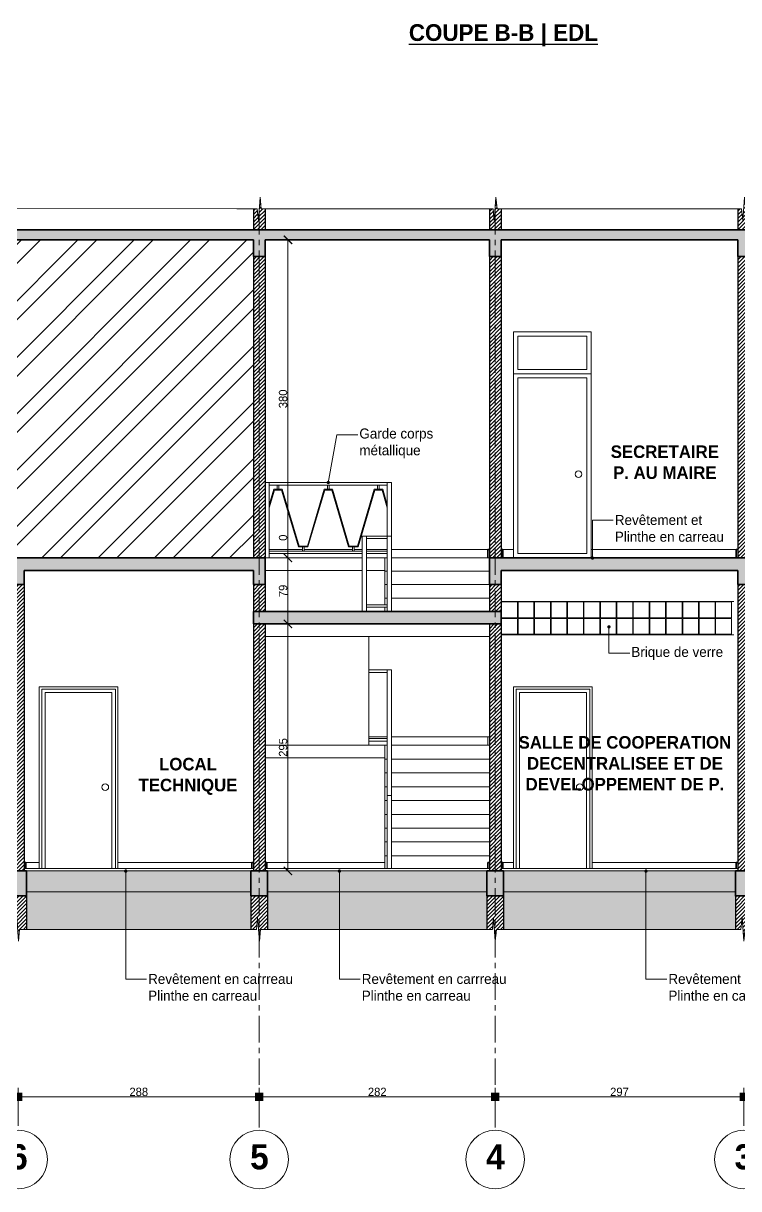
# Model space of a CAD drawing. Header units: centimetres. Extents: x -15293 to 11572, y -4790 to 2619.
# Drawn here: x 7254 to 8109, y -70 to 1322 of the extents above; entities that cross this region are included whole.
import ezdxf
from ezdxf import colors
from ezdxf.entities.mleader import LeaderData, LeaderLine
from ezdxf.math import Vec2, Vec3

# ---------------------------------------------------------------- set-up
doc = ezdxf.new("R2010")
doc.units = ezdxf.units.CM
doc.linetypes.add('Axe', pattern=[1093.611073, 529.166651, -211.666656, 141.111112, -211.666656])
doc.linetypes.add('CENTER', pattern=[50.8, 31.75, -6.35, 6.35, -6.35])
doc.layers.get('0').update_dxf_attribs({"lineweight": 0})
for name, color, linetype, lineweight in [('Escalier', 7, 'Continuous', 9), ('Symbole de rupture', 6, 'Continuous', 0), ('TSJ_MENUISERIE', 150, 'Continuous', 15), ('TSJ_MUR', 1, 'Continuous', 30), ('TSJ_VUE', 5, 'Continuous', 13)]:
    doc.layers.add(name, color=color, linetype=linetype, lineweight=lineweight)
for name, color, linetype in [('Garde corps métallique', 20, 'Continuous'), ('TSJ_COTATION', 144, 'Continuous'), ('TSJ_TEXTE', 6, 'Continuous')]:
    doc.layers.add(name, color=color, linetype=linetype)
for name, color, linetype, lineweight, true_color in [('TSJ_AXE', 7, 'CENTER', 0, 0xb80000), ('TSJ_COUPE', 7, 'Continuous', 35, 0xff4747), ('TSJ_HACHURE', 7, 'Axe', 0, 0x969696)]:
    doc.layers.add(name, color=color, linetype=linetype, lineweight=lineweight, true_color=true_color)
doc.styles.get("Standard").update_dxf_attribs({"font": 'GOTHIC.TTF'})
doc.dimstyles.new('Axe cotation', dxfattribs={"dimtxt": 10, "dimasz": 10, "dimexe": 10.625, "dimexo": 5, "dimtad": 1, "dimtxsty": 'Standard', "dimblk": 'BOXFILLED', "dimcen": 8, "dimadec": 0, "dimazin": 0, "dimtfac": 1, "dimtmove": 0, "dimatfit": 3, "dimldrblk": 'BOXFILLED', "dimfxl": 1, "dimlwd": 9, "dimlwe": 9, "dimarcsym": 0})
doc.dimstyles.new('ISO-25', dxfattribs={"dimtxt": 10, "dimasz": 10, "dimexe": 10.625, "dimexo": 5, "dimtad": 1, "dimtxsty": 'Standard', "dimblk": 'ARCHTICK', "dimcen": 8, "dimadec": 0, "dimazin": 0, "dimtfac": 1, "dimtmove": 0, "dimatfit": 3, "dimldrblk": 'ARCHTICK', "dimfxl": 25, "dimfxlon": 1, "dimlwd": 9, "dimlwe": 9, "dimarcsym": 0})

# ---------------------------------------------------------------- blocks, each defined once
blk = doc.blocks.new('Marque de rupture')
at = {"layer": 'Symbole de rupture', "lineweight": 20}
for p, q in [((0, -3.6), (0, 20.4)), ((0, -3.6), (-14.1, -5.1)), ((14.1, -7.1), (-14.1, -5.1)), ((0, -8.6), (14.1, -7.1)), ((0, -8.6), (0, -32.6))]:
    blk.add_line(p, q, dxfattribs=at)
blk = doc.blocks.new('_ArchTick')
at = {"color": 0, "linetype": 'ByBlock', "const_width": 0.15}
blk.add_lwpolyline([(-0.5, -0.5), (0.5, 0.5)], dxfattribs=at)
blk = doc.blocks.new('*D176')
at = {"layer": 'Defpoints', "color": 0, "transparency": 16777216}
for p in [(7543.4, 1063.4), (7543.4, 683.4), (7570.7, 683.4)]:
    blk.add_point(p, dxfattribs=at)
at = {"layer": 'TSJ_COTATION', "color": 0, "lineweight": 9, "transparency": 16777216}
for p, q in [((7548.4, 1063.4), (7581.4, 1063.4)), ((7570.7, 1063.4), (7570.7, 683.4)), ((7548.4, 683.4), (7581.4, 683.4))]:
    blk.add_line(p, q, dxfattribs=at)
at = {"layer": 'TSJ_COTATION', "color": 0, "lineweight": 9, "transparency": 16777216, "xscale": 10, "yscale": 10, "zscale": 10}
for p, rotation in [((7570.7, 1063.4), 90), ((7570.7, 683.4), 270)]:
    blk.add_blockref('_ArchTick', p, dxfattribs=dict(at, rotation=rotation))
at = {"layer": 'TSJ_COTATION', "color": 0, "transparency": 16777216, "insert": (7564.9, 873.4), "char_height": 10, "attachment_point": 5, "rotation": 90}
blk.add_mtext('380', dxfattribs=at)
blk = doc.blocks.new('*D177')
at = {"layer": 'Defpoints', "color": 0, "transparency": 16777216}
for p in [(7543.4, 683.4), (7543.4, 683.4), (7570.7, 683.4)]:
    blk.add_point(p, dxfattribs=at)
at = {"layer": 'TSJ_COTATION', "color": 0, "lineweight": 9, "transparency": 16777216}
for p, q in [((7570.7, 683.4), (7570.7, 711.5)), ((7548.4, 683.4), (7581.4, 683.4)), ((7548.4, 683.4), (7581.4, 683.4)), ((7570.7, 683.4), (7570.7, 673.4))]:
    blk.add_line(p, q, dxfattribs=at)
at = {"layer": 'TSJ_COTATION', "color": 0, "lineweight": 9, "transparency": 16777216, "xscale": 10, "yscale": 10, "zscale": 10}
for rotation in [90, 270]:
    blk.add_blockref('_ArchTick', (7570.7, 683.4), dxfattribs=dict(at, rotation=rotation))
at = {"layer": 'TSJ_COTATION', "color": 0, "transparency": 16777216, "insert": (7564.9, 707.5), "char_height": 10, "attachment_point": 5, "rotation": 90}
blk.add_mtext('0', dxfattribs=at)
blk = doc.blocks.new('*D178')
at = {"layer": 'Defpoints', "color": 0, "transparency": 16777216}
for p in [(7543.4, 683.4), (7543.4, 604.4), (7570.7, 604.4)]:
    blk.add_point(p, dxfattribs=at)
at = {"layer": 'TSJ_COTATION', "color": 0, "lineweight": 9, "transparency": 16777216}
for p, q in [((7548.4, 683.4), (7581.4, 683.4)), ((7570.7, 683.4), (7570.7, 604.4)), ((7548.4, 604.4), (7581.4, 604.4))]:
    blk.add_line(p, q, dxfattribs=at)
at = {"layer": 'TSJ_COTATION', "color": 0, "lineweight": 9, "transparency": 16777216, "xscale": 10, "yscale": 10, "zscale": 10}
for p, rotation in [((7570.7, 683.4), 90), ((7570.7, 604.4), 270)]:
    blk.add_blockref('_ArchTick', p, dxfattribs=dict(at, rotation=rotation))
at = {"layer": 'TSJ_COTATION', "color": 0, "transparency": 16777216, "insert": (7564.9, 643.9), "char_height": 10, "attachment_point": 5, "rotation": 90}
blk.add_mtext('79', dxfattribs=at)
blk = doc.blocks.new('*D179')
at = {"layer": 'Defpoints', "color": 0, "transparency": 16777216}
for p in [(7543.4, 604.4), (7542.4, 309.4), (7570.7, 309.4)]:
    blk.add_point(p, dxfattribs=at)
at = {"layer": 'TSJ_COTATION', "color": 0, "lineweight": 9, "transparency": 16777216}
for p, q in [((7548.4, 604.4), (7581.4, 604.4)), ((7570.7, 604.4), (7570.7, 309.4)), ((7547.4, 309.4), (7581.4, 309.4))]:
    blk.add_line(p, q, dxfattribs=at)
at = {"layer": 'TSJ_COTATION', "color": 0, "lineweight": 9, "transparency": 16777216, "xscale": 10, "yscale": 10, "zscale": 10}
for p, rotation in [((7570.7, 604.4), 90), ((7570.7, 309.4), 270)]:
    blk.add_blockref('_ArchTick', p, dxfattribs=dict(at, rotation=rotation))
at = {"layer": 'TSJ_COTATION', "color": 0, "transparency": 16777216, "insert": (7564.9, 456.9), "char_height": 10, "attachment_point": 5, "rotation": 90}
blk.add_mtext('295', dxfattribs=at)
blk = doc.blocks.new('_Dot')
at = {"color": 0, "linetype": 'ByBlock', "lineweight": -2}
blk.add_line((-0.5, 0), (-1, 0), dxfattribs=at)
at = {"color": 0, "linetype": 'ByBlock', "const_width": 0.5}
blk.add_lwpolyline([(-0.25, 0, 1), (0.25, 0, 1)], format="xyb", close=True, dxfattribs=at)
blk = doc.blocks.new('_BoxFilled')
at = {"color": 0, "linetype": 'ByBlock', "lineweight": -2}
blk.add_line((-0.5, 0), (-1, 0), dxfattribs=at)
at = {"color": 0, "linetype": 'ByBlock'}
blk.add_solid([(-0.5, 0.5), (0.5, 0.5), (-0.5, -0.5), (0.5, -0.5)], dxfattribs=at)
blk = doc.blocks.new('*D399')
at = {"layer": 'Defpoints', "color": 0, "linetype": 'ByBlock', "transparency": 16777216}
for p in [(7818.4, 39.4), (7818.4, -0.3), (8115.4, -0.3)]:
    blk.add_point(p, dxfattribs=at)
at = {"layer": 'TSJ_AXE', "color": 0, "linetype": 'ByBlock', "lineweight": 9, "transparency": 16777216}
for p, q in [((7818.4, 4.7), (7818.4, 50.1)), ((8115.4, 4.7), (8115.4, 50.1)), ((8105.4, 39.4), (7828.4, 39.4))]:
    blk.add_line(p, q, dxfattribs=at)
at = {"layer": 'TSJ_AXE', "color": 0, "linetype": 'ByBlock', "lineweight": 9, "transparency": 16777216, "xscale": 10, "yscale": 10, "zscale": 10, "rotation": 180}
blk.add_blockref('_BoxFilled', (7818.4, 39.4), dxfattribs=at)
at = {"layer": 'TSJ_AXE', "color": 0, "linetype": 'ByBlock', "lineweight": 9, "transparency": 16777216, "xscale": 10, "yscale": 10, "zscale": 10}
blk.add_blockref('_BoxFilled', (8115.4, 39.4), dxfattribs=at)
at = {"layer": 'TSJ_AXE', "color": 0, "linetype": 'ByBlock', "transparency": 16777216, "insert": (7966.9, 45.3), "char_height": 10, "attachment_point": 5}
blk.add_mtext('297', dxfattribs=at)
blk = doc.blocks.new('*D400')
at = {"layer": 'Defpoints', "color": 0, "linetype": 'ByBlock', "transparency": 16777216}
for p in [(7536.4, 39.4), (7536.4, -0.3), (7818.4, -0.3)]:
    blk.add_point(p, dxfattribs=at)
at = {"layer": 'TSJ_AXE', "color": 0, "linetype": 'ByBlock', "lineweight": 9, "transparency": 16777216}
for p, q in [((7536.4, 4.7), (7536.4, 50.1)), ((7818.4, 4.7), (7818.4, 50.1)), ((7808.4, 39.4), (7546.4, 39.4))]:
    blk.add_line(p, q, dxfattribs=at)
at = {"layer": 'TSJ_AXE', "color": 0, "linetype": 'ByBlock', "lineweight": 9, "transparency": 16777216, "xscale": 10, "yscale": 10, "zscale": 10, "rotation": 180}
blk.add_blockref('_BoxFilled', (7536.4, 39.4), dxfattribs=at)
at = {"layer": 'TSJ_AXE', "color": 0, "linetype": 'ByBlock', "lineweight": 9, "transparency": 16777216, "xscale": 10, "yscale": 10, "zscale": 10}
blk.add_blockref('_BoxFilled', (7818.4, 39.4), dxfattribs=at)
at = {"layer": 'TSJ_AXE', "color": 0, "linetype": 'ByBlock', "transparency": 16777216, "insert": (7677.4, 45.3), "char_height": 10, "attachment_point": 5}
blk.add_mtext('282', dxfattribs=at)
blk = doc.blocks.new('*D401')
at = {"layer": 'Defpoints', "color": 0, "linetype": 'ByBlock', "transparency": 16777216}
for p in [(7248.4, 39.4), (7248.4, -0.3), (7536.4, -0.3)]:
    blk.add_point(p, dxfattribs=at)
at = {"layer": 'TSJ_AXE', "color": 0, "linetype": 'ByBlock', "lineweight": 9, "transparency": 16777216}
for p, q in [((7248.4, 4.7), (7248.4, 50.1)), ((7536.4, 4.7), (7536.4, 50.1)), ((7526.4, 39.4), (7258.4, 39.4))]:
    blk.add_line(p, q, dxfattribs=at)
at = {"layer": 'TSJ_AXE', "color": 0, "linetype": 'ByBlock', "lineweight": 9, "transparency": 16777216, "xscale": 10, "yscale": 10, "zscale": 10, "rotation": 180}
blk.add_blockref('_BoxFilled', (7248.4, 39.4), dxfattribs=at)
at = {"layer": 'TSJ_AXE', "color": 0, "linetype": 'ByBlock', "lineweight": 9, "transparency": 16777216, "xscale": 10, "yscale": 10, "zscale": 10}
blk.add_blockref('_BoxFilled', (7536.4, 39.4), dxfattribs=at)
at = {"layer": 'TSJ_AXE', "color": 0, "linetype": 'ByBlock', "transparency": 16777216, "insert": (7392.4, 45.3), "char_height": 10, "attachment_point": 5}
blk.add_mtext('288', dxfattribs=at)

msp = doc.modelspace()

# ---------------------------------------------------------------- hatches: boundary and pattern name
at = {"layer": 'TSJ_HACHURE', "lineweight": 0, "true_color": 0xc7c8ca}
h = msp.add_hatch(dxfattribs=at)
h.set_pattern_fill('ANSI31', color=9)
h.set_pattern_definition([(45, (396.635, 0), (-2.245064, 2.245064), [])])
h.paths.add_polyline_path([(8115.403, 279.441), (8105.403, 279.441), (8105.403, 239.441), (8111.971, 239.441), (8113.471, 253.583), (8115.403, 226.26)])
h.paths.add_polyline_path([(8125.403, 279.441), (8115.403, 279.441), (8115.403, 226.26), (8115.471, 225.3), (8116.971, 239.441), (8125.403, 239.441)])
h.paths.add_polyline_path([(8568.403, 279.441), (8558.403, 279.441), (8558.403, 239.441), (8564.971, 239.441), (8566.471, 253.583), (8568.403, 226.26)])
h.paths.add_polyline_path([(8578.403, 279.441), (8568.403, 279.441), (8568.403, 226.26), (8568.471, 225.3), (8569.971, 239.441), (8578.403, 239.441)])
h.paths.add_polyline_path([(9012.903, 279.441), (9000.403, 279.441), (9000.403, 239.441), (9003.971, 239.441), (9005.471, 253.583), (9007.471, 225.3), (9008.971, 239.441), (9012.903, 239.441)])
h.paths.add_polyline_path([(9025.403, 279.441), (9012.903, 279.441), (9012.903, 239.441), (9025.403, 239.441)])
h.paths.add_polyline_path([(6653.403, 279.441), (6642.903, 279.441), (6642.903, 239.441), (6653.403, 239.441)])
h.paths.add_polyline_path([(6795.403, 279.441), (6785.403, 279.441), (6785.403, 239.441), (6791.971, 239.441), (6793.471, 253.583), (6795.403, 226.26)])
h.paths.add_polyline_path([(6805.403, 279.441), (6795.403, 279.441), (6795.403, 226.26), (6795.471, 225.3), (6796.971, 239.441), (6805.403, 239.441)])
h.paths.add_polyline_path([(7248.403, 279.441), (7238.403, 279.441), (7238.403, 239.441), (7244.971, 239.441), (7246.471, 253.583), (7248.403, 226.26)])
h.paths.add_polyline_path([(7258.403, 279.441), (7248.403, 279.441), (7248.403, 226.26), (7248.471, 225.3), (7249.971, 239.441), (7258.403, 239.441)])
h.paths.add_polyline_path([(7536.403, 279.441), (7526.403, 279.441), (7526.403, 239.441), (7532.971, 239.441), (7534.471, 253.583), (7536.403, 226.26)])
h.paths.add_polyline_path([(7546.403, 279.441), (7536.403, 279.441), (7536.403, 226.26), (7536.471, 225.3), (7537.971, 239.441), (7546.403, 239.441)])
h.paths.add_polyline_path([(7818.403, 279.441), (7808.403, 279.441), (7808.403, 239.441), (7814.971, 239.441), (7816.471, 253.583), (7818.403, 226.26)])
h.paths.add_polyline_path([(7828.403, 279.441), (7818.403, 279.441), (7818.403, 226.26), (7818.471, 225.3), (7819.971, 239.441), (7828.403, 239.441)])
h.paths.add_polyline_path([(9025.403, 1043.441), (9013.403, 1043.441), (9013.403, 1028.441), (9025.403, 1028.441)])
h.paths.add_polyline_path([(9025.403, 1100.441), (9013.403, 1100.441), (9013.403, 1075.441), (9025.403, 1075.441)])
h.paths.add_polyline_path([(9025.403, 773.441), (9013.403, 773.441), (9013.403, 683.441), (9025.403, 683.441)])
h.paths.add_polyline_path([(9025.403, 651.441), (9013.403, 651.441), (9013.403, 309.441), (9025.403, 309.441)])
h.paths.add_polyline_path([(7543.403, 1043.441), (7529.403, 1043.441), (7529.403, 683.441), (7543.403, 683.441)])
h.paths.add_polyline_path([(7255.403, 651.441), (7241.403, 651.441), (7241.403, 309.441), (7254.403, 309.441), (7255.403, 309.441)])
h.paths.add_polyline_path([(6802.403, 651.441), (6788.403, 651.441), (6788.403, 309.441), (6801.403, 309.441), (6802.403, 309.441)])
h.paths.add_polyline_path([(7825.403, 651.441), (7811.403, 651.441), (7811.403, 619.441), (7825.403, 619.441)])
h.paths.add_polyline_path([(7825.403, 604.441), (7811.403, 604.441), (7811.403, 309.441), (7825.403, 309.441)])
h.paths.add_polyline_path([(7543.403, 604.441), (7529.403, 604.441), (7529.403, 309.441), (7543.403, 309.441)])
h.paths.add_polyline_path([(7543.403, 651.441), (7529.403, 651.441), (7529.403, 619.441), (7543.403, 619.441)])
h.paths.add_polyline_path([(8575.403, 651.441), (8561.403, 651.441), (8561.403, 309.441), (8574.403, 309.441), (8575.403, 309.441)])
h.paths.add_polyline_path([(7825.403, 1043.441), (7811.403, 1043.441), (7811.403, 683.441), (7825.403, 683.441)])
h.paths.add_polyline_path([(9013.403, 651.441), (9000.403, 651.441), (9000.403, 309.441), (9013.403, 309.441)])
h.paths.add_polyline_path([(8122.403, 651.441), (8108.403, 651.441), (8108.403, 309.441), (8121.403, 309.441), (8122.403, 309.441)])
h.paths.add_polyline_path([(6650.403, 1043.441), (6642.903, 1043.441), (6642.903, 1042.941), (6642.903, 899.941), (6642.903, 875.941), (6628.762, 874.441), (6650.403, 872.911)])
h.paths.add_polyline_path([(6650.403, 871.737), (6642.903, 870.941), (6642.903, 846.941), (6642.903, 683.441), (6650.403, 683.441)])
h.paths.add_polyline_path([(6650.403, 651.441), (6642.903, 651.441), (6642.903, 309.441), (6649.403, 309.441), (6650.403, 309.441)])
h.paths.add_polyline_path([(6650.403, 1101.243), (6642.903, 1101.243), (6642.903, 1095.941), (6642.903, 1075.441), (6650.403, 1075.441)])
h.paths.add_polyline_path([(9013.403, 1100.441), (9009.836, 1100.441), (9008.336, 1114.583), (9006.336, 1086.3), (9004.836, 1100.441), (9000.403, 1100.441), (9000.403, 1075.441), (9013.403, 1075.441)])
h.paths.add_polyline_path([(8122.403, 1100.441), (8117.836, 1100.441), (8116.336, 1114.583), (8114.336, 1086.3), (8112.836, 1100.441), (8108.403, 1100.441), (8108.403, 1075.441), (8122.403, 1075.441)])
h.paths.add_polyline_path([(7825.403, 1100.441), (7820.836, 1100.441), (7819.336, 1114.583), (7817.336, 1086.3), (7815.836, 1100.441), (7811.403, 1100.441), (7811.403, 1075.441), (7825.403, 1075.441)])
h.paths.add_polyline_path([(7543.403, 1100.441), (7538.836, 1100.441), (7537.336, 1114.583), (7535.336, 1086.3), (7533.836, 1100.441), (7529.403, 1100.441), (7529.403, 1075.441), (7543.403, 1075.441)])
h.paths.add_polyline_path([(9013.403, 1043.441), (9000.403, 1043.441), (9000.403, 1028.441), (9013.403, 1028.441)])
h.paths.add_polyline_path([(8122.403, 1043.441), (8108.403, 1043.441), (8108.403, 683.441), (8122.403, 683.441), (8122.403, 773.441)])
h.paths.add_polyline_path([(8575.403, 1043.441), (8561.403, 1043.441), (8561.403, 683.441), (8575.403, 683.441)])
h.paths.add_polyline_path([(9013.403, 773.441), (9000.403, 773.441), (9000.403, 683.441), (9013.403, 683.441)])
at = {"layer": 'TSJ_HACHURE', "true_color": 0xc7c8ca}
h = msp.add_hatch(color=9, dxfattribs=at)
h.dxf.hatch_style = 1
h.paths.add_polyline_path([(7536.403, 309.441), (7526.403, 309.441), (7526.403, 279.441), (7536.403, 279.441)])
h.paths.add_polyline_path([(7546.403, 309.441), (7536.403, 309.441), (7536.403, 279.441), (7546.403, 279.441)])
h.paths.add_polyline_path([(7818.403, 309.441), (7808.403, 309.441), (7808.403, 279.441), (7818.403, 279.441)])
h.paths.add_polyline_path([(7828.403, 309.441), (7818.403, 309.441), (7818.403, 279.441), (7828.403, 279.441)])
h.paths.add_polyline_path([(8115.403, 309.441), (8105.403, 309.441), (8105.403, 279.441), (8115.403, 279.441)])
h.paths.add_polyline_path([(8125.403, 309.441), (8115.403, 309.441), (8115.403, 279.441), (8125.403, 279.441)])
h.paths.add_polyline_path([(8568.403, 309.441), (8558.403, 309.441), (8558.403, 279.441), (8568.403, 279.441)])
h.paths.add_polyline_path([(8578.403, 309.441), (8568.403, 309.441), (8568.403, 279.441), (8578.403, 279.441)])
h.paths.add_polyline_path([(9012.903, 309.441), (9000.403, 309.441), (9000.403, 279.441), (9012.903, 279.441)])
h.paths.add_polyline_path([(9025.403, 309.441), (9015.403, 309.441), (9012.903, 309.441), (9012.903, 279.441), (9025.403, 279.441)])
h.paths.add_polyline_path([(6653.403, 309.441), (6642.903, 309.441), (6642.903, 279.441), (6653.403, 279.441)])
h.paths.add_polyline_path([(6795.403, 309.441), (6785.403, 309.441), (6785.403, 279.441), (6795.403, 279.441)])
h.paths.add_polyline_path([(6805.403, 309.441), (6795.403, 309.441), (6795.403, 279.441), (6805.403, 279.441)])
h.paths.add_polyline_path([(7248.403, 309.441), (7238.403, 309.441), (7238.403, 279.441), (7248.403, 279.441)])
h.paths.add_polyline_path([(7258.403, 309.441), (7248.403, 309.441), (7248.403, 279.441), (7258.403, 279.441)])
h.paths.add_polyline_path([(9025.403, 683.441), (9013.403, 683.441), (9013.403, 651.441), (9025.403, 651.441)])
h.paths.add_polyline_path([(9033.403, 783.441), (9013.403, 783.441), (9013.403, 773.441), (9033.403, 773.441)])
h.paths.add_polyline_path([(9013.403, 783.441), (9000.403, 783.441), (9000.403, 773.441), (9013.403, 773.441)])
h.paths.add_polyline_path([(9033.403, 1018.441), (9025.403, 1018.441), (9025.403, 1028.441), (9013.403, 1028.441), (9013.403, 1008.441), (9033.403, 1008.441)])
h.paths.add_polyline_path([(9025.403, 1075.441), (9013.403, 1075.441), (9013.403, 1063.441), (9025.403, 1063.441)])
h.paths.add_polyline_path([(9025.403, 1063.441), (9013.403, 1063.441), (9013.403, 1043.441), (9025.403, 1043.441)])
h.paths.add_polyline_path([(7543.403, 683.441), (6642.903, 683.441), (6642.903, 651.441), (6650.403, 651.441), (6650.403, 668.441), (6788.403, 668.441), (6788.403, 651.441), (6802.403, 651.441), (6802.403, 668.441), (7241.403, 668.441), (7241.403, 651.441), (7255.403, 651.441), (7255.403, 668.441), (7529.403, 668.441), (7529.403, 651.441), (7543.403, 651.441)])
h.paths.add_polyline_path([(7825.403, 619.441), (7529.403, 619.441), (7529.403, 604.441), (7825.403, 604.441)])
h.paths.add_polyline_path([(9013.403, 683.441), (7811.403, 683.441), (7811.403, 651.441), (7825.403, 651.441), (7825.403, 668.441), (8108.403, 668.441), (8108.403, 651.441), (8122.403, 651.441), (8122.403, 668.441), (8561.403, 668.441), (8561.403, 651.441), (8575.403, 651.441), (8575.403, 668.441), (9000.403, 668.441), (9000.403, 651.441), (9013.403, 651.441)])
h.paths.add_polyline_path([(9013.403, 1075.441), (6642.903, 1075.441), (6642.903, 1069.441), (6657.045, 1068.441), (6642.903, 1066.941), (6642.903, 1043.441), (6650.403, 1043.441), (6650.403, 1063.441), (7529.403, 1063.441), (7529.403, 1043.441), (7543.403, 1043.441), (7543.403, 1063.441), (7811.403, 1063.441), (7811.403, 1043.441), (7825.403, 1043.441), (7825.403, 1063.441), (8108.403, 1063.441), (8108.403, 1043.441), (8122.403, 1043.441), (8122.403, 1063.441), (8561.403, 1063.441), (8561.403, 1043.441), (8575.403, 1043.441), (8575.403, 1063.441), (9000.403, 1063.441), (9000.403, 1043.441), (9013.403, 1043.441)])
h.paths.add_polyline_path([(9012.403, 958.441), (9000.403, 958.441), (9000.403, 948.441), (9004.403, 948.441), (9012.403, 948.441)])
h.paths.add_polyline_path([(9013.403, 1008.441), (9013.403, 1028.441), (9000.403, 1028.441), (9000.403, 1008.441)])
at = {"layer": 'TSJ_HACHURE', "lineweight": 0, "true_color": 0xc7c8ca}
h = msp.add_hatch(dxfattribs=at)
h.set_pattern_fill('ANSI32', color=9, scale=5)
h.set_pattern_definition([(45, (396.635, 0), (-33.67596, 33.67596), []), (45, (419.086, 0), (-33.67596, 33.67596), [])])
h.paths.add_polyline_path([(9000.403, 651.441), (9000.403, 668.441), (8575.403, 668.441), (8575.403, 651.441), (8575.403, 312.441), (9000.403, 312.441)])
h.paths.add_polyline_path([(7241.403, 651.441), (7241.403, 668.441), (6802.403, 668.441), (6802.403, 651.441), (6802.403, 312.441), (7241.403, 312.441)])
h.paths.add_polyline_path([(7529.403, 1043.441), (7529.403, 1063.441), (6650.403, 1063.441), (6650.403, 1043.441), (6650.403, 872.911), (6657.045, 872.441), (6650.403, 871.737), (6650.403, 683.441), (7529.403, 683.441)])
h.paths.add_polyline_path([(6968.525, 768.06), (7233.676, 768.06), (7233.676, 800.88), (6968.525, 800.88)], flags=24)
h.paths.add_polyline_path([(6874.066, 393.73), (7139.217, 393.73), (7139.217, 426.55), (6874.066, 426.55)], flags=24)
h.paths.add_polyline_path([(8663.093, 398.431), (8911.959, 398.431), (8911.959, 431.251), (8663.093, 431.251)], flags=24)
at = {"layer": 'TSJ_HACHURE'}
h = msp.add_hatch(dxfattribs=at)
h.set_pattern_fill('JIS_STN_2.5', color=256, scale=5)
h.set_pattern_definition([(45, (396.635, 0), (-8.838835, 8.838835), []), (45, (405.46, 0), (-8.838835, 8.838835), [6, -2.5])])
h.paths.add_polyline_path([(7808.403, 309.441), (7633.107, 309.441, -0.48580739), (7632.135, 308.206, -0.48580739), (7631.163, 309.441), (7546.403, 309.441), (7546.403, 284.441), (7808.403, 284.441)])
h.paths.add_polyline_path([(8105.403, 309.441), (7999.573, 309.441, -0.48580739), (7998.601, 308.206, -0.48580739), (7997.629, 309.441), (7828.403, 309.441), (7828.403, 284.441), (8105.403, 284.441)])
h.paths.add_polyline_path([(8558.403, 309.441), (8357.881, 309.441, -0.48580739), (8356.909, 308.206, -0.48580739), (8355.937, 309.441), (8125.403, 309.441), (8125.403, 284.441), (8558.403, 284.441)])
h.paths.add_polyline_path([(9000.403, 309.441), (8578.403, 309.441), (8578.403, 284.441), (9000.403, 284.441)])
h.paths.add_polyline_path([(7526.403, 309.441), (7377.811, 309.441, -0.48580739), (7376.839, 308.206, -0.48580739), (7375.867, 309.441), (7258.403, 309.441), (7258.403, 284.441), (7526.403, 284.441)])
h.paths.add_polyline_path([(7238.403, 309.441), (6805.403, 309.441), (6805.403, 284.441), (7238.403, 284.441)])
h.paths.add_polyline_path([(6785.403, 309.441), (6682.73, 309.441, -0.48580739), (6681.758, 308.206, -0.48580739), (6680.786, 309.441), (6653.403, 309.441), (6653.403, 284.441), (6785.403, 284.441)])
h.paths.add_polyline_path([(6894.409, 283.419), (7183.911, 283.419), (7183.911, 315.8), (6894.409, 315.8)], flags=9)
h = msp.add_hatch(dxfattribs=at)
h.set_pattern_fill('JIS_STN_1E', color=256, scale=15, angle=90)
h.set_pattern_definition([(135, (396.635, 0), (-10.606602, -10.606602), []), (135, (396.635, 10.575), (-10.606602, -10.606602), [15, -7.5])])
h.paths.add_polyline_path([(7238.403, 279.441), (7238.403, 284.441), (6805.403, 284.441), (6805.403, 279.441), (6805.403, 239.441), (6820.971, 239.441), (7220.971, 239.441), (7238.403, 239.441)])
h.paths.add_polyline_path([(7376.839, 284.441), (7258.403, 284.441), (7258.403, 279.441), (7258.403, 239.441), (7273.971, 239.441), (7376.839, 239.441)])
h.paths.add_polyline_path([(7526.403, 279.441), (7526.403, 284.441), (7376.839, 284.441), (7376.839, 239.441), (7508.971, 239.441), (7526.403, 239.441)])
h.paths.add_polyline_path([(7632.135, 284.441), (7546.403, 284.441), (7546.403, 279.441), (7546.403, 239.441), (7561.971, 239.441), (7632.135, 239.441)])
h.paths.add_polyline_path([(7808.403, 279.441), (7808.403, 284.441), (7632.135, 284.441), (7632.135, 239.441), (7790.971, 239.441), (7808.403, 239.441)])
h.paths.add_polyline_path([(7998.601, 284.441), (7828.403, 284.441), (7828.403, 279.441), (7828.403, 239.441), (7843.971, 239.441), (7998.601, 239.441)])
h.paths.add_polyline_path([(8105.403, 279.441), (8105.403, 284.441), (7998.601, 284.441), (7998.601, 239.441), (8087.971, 239.441), (8105.403, 239.441)])
h.paths.add_polyline_path([(8356.909, 284.441), (8125.403, 284.441), (8125.403, 279.441), (8125.403, 239.441), (8140.971, 239.441), (8356.909, 239.441)])
h.paths.add_polyline_path([(8558.403, 279.441), (8558.403, 284.441), (8356.909, 284.441), (8356.909, 239.441), (8540.971, 239.441), (8558.403, 239.441)])
h.paths.add_polyline_path([(9000.403, 279.441), (9000.403, 284.441), (8578.403, 284.441), (8578.403, 279.441), (8578.403, 239.441), (8593.971, 239.441), (8979.971, 239.441), (9000.403, 239.441)])
h.paths.add_polyline_path([(6681.758, 284.441), (6653.403, 284.441), (6653.403, 279.441), (6653.403, 239.441), (6681.758, 239.441)])
h.paths.add_polyline_path([(6785.403, 279.441), (6785.403, 284.441), (6681.758, 284.441), (6681.758, 239.441), (6682.903, 239.441), (6706.903, 239.441), (6708.403, 225.3), (6710.403, 253.583), (6711.903, 239.441), (6735.903, 239.441), (6767.971, 239.441), (6785.403, 239.441)])
h.paths.add_polyline_path([(6943.768, 240.346), (7134.47, 240.346), (7134.47, 272.727), (6943.768, 272.727)], flags=24)

# ---------------------------------------------------------------- linework, layer by layer
at = {"layer": 'Escalier', "lineweight": 9}
for p, q in [((7686.403, 426.441), (7689.403, 426.441)), ((7686.403, 409.941), (7689.403, 409.941))]:
    msp.add_line(p, q, dxfattribs=at)
at = {"layer": 'Garde corps métallique', "lineweight": 9}
for p, q in [((7548.403, 773.441), (7543.403, 773.441)), ((7548.403, 683.441), (7548.403, 773.441)), ((7689.403, 773.441), (7548.403, 773.441)), ((7689.403, 770.441), (7548.403, 770.441)), ((7689.403, 619.441), (7689.403, 773.441)), ((7689.403, 773.441), (7694.403, 773.441)), ((7694.403, 619.441), (7694.403, 773.441)), ((7659.403, 619.441), (7659.403, 709.441)), ((7659.403, 709.441), (7664.403, 709.441)), ((7689.403, 709.441), (7659.403, 709.441)), ((7664.403, 619.441), (7664.403, 709.441)), ((7689.403, 706.441), (7664.403, 706.441)), ((7689.403, 709.441), (7694.403, 709.441)), ((7548.403, 691.441), (7659.403, 691.441)), ((7548.403, 688.441), (7659.403, 688.441)), ((7664.403, 691.441), (7689.403, 691.441)), ((7664.403, 688.441), (7689.403, 688.441)), ((7664.403, 627.441), (7689.403, 627.441)), ((7664.403, 624.441), (7689.403, 624.441)), ((7689.403, 549.441), (7667.403, 549.441)), ((7689.403, 546.441), (7667.403, 546.441)), ((7689.403, 399.441), (7689.403, 549.441)), ((7689.403, 549.441), (7694.403, 549.441)), ((7694.403, 399.441), (7694.403, 549.441)), ((7667.403, 467.441), (7689.403, 467.441)), ((7667.403, 464.441), (7689.403, 464.441)), ((7689.403, 312.441), (7689.403, 399.441)), ((7689.403, 399.441), (7694.403, 399.441)), ((7694.403, 312.441), (7694.403, 399.441))]:
    msp.add_line(p, q, dxfattribs=at)
at = {"layer": 'Garde corps métallique', "lineweight": 5}
for p, q in [((7557.903, 770.441), (7557.903, 765.441)), ((7559.903, 770.441), (7559.903, 765.441)), ((7617.903, 770.441), (7617.903, 765.441)), ((7619.903, 770.441), (7619.903, 765.441)), ((7677.903, 770.441), (7677.903, 765.441)), ((7679.903, 770.441), (7679.903, 765.441)), ((7553.903, 765.441), (7548.403, 746.741)), ((7554.652, 764.441), (7548.403, 743.197)), ((7563.903, 765.441), (7553.903, 765.441)), ((7563.155, 764.441), (7554.652, 764.441)), ((7563.155, 764.441), (7583.155, 696.441)), ((7563.903, 765.441), (7583.903, 697.441)), ((7613.903, 765.441), (7593.903, 697.441)), ((7614.652, 764.441), (7594.652, 696.441)), ((7623.903, 765.441), (7613.903, 765.441)), ((7623.155, 764.441), (7614.652, 764.441)), ((7623.155, 764.441), (7643.155, 696.441)), ((7623.903, 765.441), (7643.903, 697.441)), ((7673.903, 765.441), (7653.903, 697.441)), ((7674.652, 764.441), (7654.652, 696.441)), ((7673.903, 765.441), (7683.903, 765.441)), ((7674.652, 764.441), (7683.155, 764.441)), ((7683.155, 764.441), (7689.403, 743.197)), ((7683.903, 765.441), (7689.403, 746.741)), ((7583.155, 696.441), (7594.652, 696.441)), ((7583.903, 697.441), (7593.903, 697.441)), ((7587.903, 691.441), (7587.903, 696.441)), ((7589.903, 691.441), (7589.903, 696.441)), ((7654.652, 696.441), (7643.155, 696.441)), ((7653.903, 697.441), (7643.903, 697.441)), ((7647.903, 691.441), (7647.903, 696.441)), ((7649.903, 691.441), (7649.903, 696.441))]:
    msp.add_line(p, q, dxfattribs=at)
at = {"layer": 'Symbole de rupture', "lineweight": 0}
for p, q in [((6735.903, 1101.243), (7509.836, 1100.441)), ((7562.836, 1100.441), (7791.836, 1100.441)), ((7844.836, 1100.441), (8088.836, 1100.441)), ((7273.971, 239.441), (7508.971, 239.441)), ((7561.971, 239.441), (7790.971, 239.441)), ((7843.971, 239.441), (8087.971, 239.441))]:
    msp.add_line(p, q, dxfattribs=at)
at = {"layer": 'TSJ_AXE'}
for p, q in [((7536.403, 1101.402), (7536.403, -0.307)), ((7818.403, 1101.402), (7818.403, -0.307))]:
    msp.add_line(p, q, dxfattribs=at)
at = {"layer": 'TSJ_AXE', "linetype": 'ByBlock'}
for centre in [(7248.403, -35.307), (7536.403, -35.307), (7818.403, -35.307), (8115.403, -35.307)]:
    msp.add_circle(centre, 35, dxfattribs=at)
at = {"layer": 'TSJ_COUPE'}
for p, q in [((9025.403, 1075.441), (6642.903, 1075.441)), ((6650.403, 1063.441), (7529.403, 1063.441)), ((7529.403, 1043.441), (7529.403, 1063.441)), ((7543.403, 1063.441), (7811.403, 1063.441)), ((7543.403, 1043.441), (7543.403, 1063.441)), ((7811.403, 1043.441), (7811.403, 1063.441)), ((7825.403, 1063.441), (8108.403, 1063.441)), ((7825.403, 1043.441), (7825.403, 1063.441)), ((8108.403, 1043.441), (8108.403, 1063.441)), ((7529.403, 1043.441), (7543.403, 1043.441)), ((7811.403, 1043.441), (7825.403, 1043.441)), ((8108.403, 1043.441), (8122.403, 1043.441)), ((6642.903, 683.441), (7543.403, 683.441)), ((7543.403, 683.441), (7543.403, 651.441)), ((7811.403, 693.441), (7809.403, 693.441)), ((7809.403, 693.441), (7809.403, 683.441)), ((7811.403, 683.441), (9025.403, 683.441)), ((7811.403, 651.441), (7811.403, 683.441)), ((7825.403, 693.441), (7827.403, 693.441)), ((7827.403, 693.441), (7827.403, 683.441)), ((8108.403, 693.441), (8106.403, 693.441)), ((8106.403, 693.441), (8106.403, 683.441)), ((7255.403, 668.441), (7529.403, 668.441)), ((7255.403, 651.441), (7255.403, 668.441)), ((7529.403, 668.441), (7529.403, 651.441)), ((8108.403, 668.441), (7825.403, 668.441)), ((7825.403, 651.441), (7825.403, 668.441)), ((8108.403, 651.441), (8108.403, 668.441)), ((7255.403, 651.441), (7241.403, 651.441)), ((7543.403, 651.441), (7529.403, 651.441)), ((7825.403, 651.441), (7811.403, 651.441)), ((8122.403, 651.441), (8108.403, 651.441)), ((7529.403, 619.441), (7825.403, 619.441)), ((7529.403, 619.441), (7529.403, 604.441)), ((7825.403, 619.441), (7825.403, 604.441)), ((7529.403, 604.441), (7825.403, 604.441)), ((7255.403, 319.441), (7257.403, 319.441)), ((7257.403, 319.441), (7257.403, 312.441)), ((7529.403, 319.441), (7527.403, 319.441)), ((7527.403, 319.441), (7527.403, 312.441)), ((7543.403, 319.441), (7545.403, 319.441)), ((7545.403, 319.441), (7545.403, 312.441)), ((7811.403, 319.441), (7809.403, 319.441)), ((7809.403, 319.441), (7809.403, 312.441)), ((7825.403, 319.441), (7827.403, 319.441)), ((7827.403, 319.441), (7827.403, 312.441)), ((8108.403, 319.441), (8106.403, 319.441)), ((8106.403, 319.441), (8106.403, 312.441))]:
    msp.add_line(p, q, dxfattribs=at)
for points in [[(7238.403, 309.441), (7248.403, 309.441), (7258.403, 309.441), (7258.403, 279.441), (7238.403, 279.441)], [(7526.403, 309.441), (7536.403, 309.441), (7546.403, 309.441), (7546.403, 279.441), (7526.403, 279.441)], [(7808.403, 309.441), (7818.403, 309.441), (7828.403, 309.441), (7828.403, 279.441), (7808.403, 279.441)], [(8105.403, 309.441), (8115.403, 309.441), (8125.403, 309.441), (8125.403, 279.441), (8105.403, 279.441)]]:
    msp.add_lwpolyline(points, close=True, dxfattribs=at)
at = {"layer": 'TSJ_HACHURE', "color": 9, "lineweight": 0, "true_color": 0xc7c8ca}
for p, q in [((7255.403, 312.441), (7529.403, 312.441)), ((7258.403, 309.441), (7526.403, 309.441)), ((7543.403, 312.441), (7811.403, 312.441)), ((7546.403, 309.441), (7808.403, 309.441)), ((7825.403, 312.441), (8108.403, 312.441)), ((7828.403, 309.441), (8105.403, 309.441)), ((7258.403, 284.441), (7526.403, 284.441)), ((7546.403, 284.441), (7808.403, 284.441)), ((7828.403, 284.441), (8105.403, 284.441))]:
    msp.add_line(p, q, dxfattribs=at)
at = {"layer": 'TSJ_MENUISERIE', "lineweight": 9}
for points in [[(7932.903, 903.441), (7840.403, 903.441), (7840.403, 953.441), (7932.903, 953.441)], [(7927.903, 908.441), (7845.403, 908.441), (7845.403, 948.441), (7927.903, 948.441)], [(7840.403, 683.441), (7932.903, 683.441), (7932.903, 903.441), (7840.403, 903.441)], [(7845.403, 688.441), (7927.903, 688.441), (7927.903, 898.441), (7845.403, 898.441)]]:
    msp.add_lwpolyline(points, close=True, dxfattribs=at)
for points in [[(7273.403, 312.441), (7273.403, 529.441), (7367.403, 529.441), (7367.403, 312.441)], [(7840.403, 312.441), (7840.403, 529.441), (7934.403, 529.441), (7934.403, 312.441)], [(7276.403, 312.441), (7276.403, 526.441), (7364.403, 526.441), (7364.403, 312.441)], [(7280.403, 312.441), (7280.403, 522.441), (7360.403, 522.441), (7360.403, 312.441)], [(7843.403, 312.441), (7843.403, 526.441), (7931.403, 526.441), (7931.403, 312.441)], [(7847.403, 312.441), (7847.403, 522.441), (7927.403, 522.441), (7927.403, 312.441)], [(7367.403, 309.441), (7273.403, 309.441)], [(7364.403, 309.441), (7276.403, 309.441)], [(7360.403, 309.441), (7280.403, 309.441)], [(7934.403, 312.441), (7840.403, 312.441)]]:
    msp.add_lwpolyline(points, dxfattribs=at)
for centre in [(7917.903, 783.441), (7352.403, 409.441), (7919.403, 409.441)]:
    msp.add_circle(centre, 4, dxfattribs=at)
at = {"layer": 'TSJ_MUR'}
for p, q in [((7529.403, 1100.441), (7529.403, 1075.441)), ((7543.403, 1100.441), (7543.403, 1075.441)), ((7811.403, 1100.441), (7811.403, 1075.441)), ((7825.403, 1100.441), (7825.403, 1075.441)), ((8108.403, 1100.441), (8108.403, 1075.441)), ((7529.403, 1043.441), (7529.403, 683.441)), ((7543.403, 1043.441), (7543.403, 683.441)), ((7811.403, 1043.441), (7811.403, 683.441)), ((7825.403, 1043.441), (7825.403, 683.441)), ((8108.403, 1043.441), (8108.403, 683.441)), ((7255.403, 651.441), (7255.403, 309.441)), ((7529.403, 651.441), (7529.403, 619.441)), ((7543.403, 651.441), (7543.403, 619.441)), ((7811.403, 651.441), (7811.403, 619.441)), ((7825.403, 651.441), (7825.403, 619.441)), ((8108.403, 651.441), (8108.403, 309.441)), ((7529.403, 604.441), (7529.403, 309.441)), ((7543.403, 604.441), (7543.403, 309.441)), ((7811.403, 604.441), (7811.403, 309.441)), ((7825.403, 604.441), (7825.403, 309.441)), ((7258.403, 279.441), (7258.403, 239.441)), ((7526.403, 279.441), (7526.403, 239.441)), ((7546.403, 279.441), (7546.403, 239.441)), ((7808.403, 279.441), (7808.403, 239.441)), ((7828.403, 279.441), (7828.403, 239.441)), ((8105.403, 279.441), (8105.403, 239.441))]:
    msp.add_line(p, q, dxfattribs=at)
at = {"layer": 'TSJ_VUE'}
for p, q in [((7543.403, 683.441), (7659.403, 683.441)), ((7587.903, 693.441), (7548.403, 693.441)), ((7647.903, 693.441), (7589.903, 693.441)), ((7659.403, 693.441), (7649.903, 693.441)), ((7689.403, 693.441), (7664.403, 693.441)), ((7664.403, 683.441), (7686.403, 683.441)), ((7686.403, 683.441), (7689.403, 683.441)), ((7686.403, 683.441), (7686.403, 627.441)), ((7809.403, 693.441), (7694.403, 693.441)), ((7694.403, 683.441), (7811.403, 683.441)), ((7827.403, 693.441), (7840.403, 693.441)), ((7932.903, 693.441), (8106.403, 693.441)), ((7659.403, 668.441), (7543.403, 668.441)), ((7686.403, 668.441), (7664.403, 668.441)), ((7686.403, 667.441), (7689.403, 667.441)), ((7694.403, 667.441), (7811.403, 667.441)), ((7686.403, 651.441), (7689.403, 651.441)), ((7694.403, 651.441), (7811.403, 651.441)), ((7686.403, 635.441), (7689.403, 635.441)), ((7694.403, 635.441), (7811.403, 635.441)), ((8103.403, 631.441), (7825.403, 631.441)), ((7686.403, 624.441), (7686.403, 619.441)), ((7543.403, 589.441), (7811.403, 589.441)), ((7667.403, 589.441), (7667.403, 459.441)), ((8103.403, 591.441), (7825.403, 591.441)), ((7689.403, 469.441), (7667.403, 469.441)), ((7809.403, 469.441), (7694.403, 469.441)), ((7811.403, 469.441), (7809.403, 469.441)), ((7809.403, 469.441), (7809.403, 459.441)), ((7543.403, 459.441), (7689.403, 459.441)), ((7686.403, 459.441), (7686.403, 312.441)), ((7694.403, 459.441), (7811.403, 459.441)), ((7543.403, 444.441), (7686.403, 444.441)), ((7686.403, 442.941), (7689.403, 442.941)), ((7694.403, 442.941), (7811.403, 442.941)), ((7694.403, 426.441), (7811.403, 426.441)), ((7694.403, 409.941), (7811.403, 409.941)), ((7686.403, 393.441), (7689.403, 393.441)), ((7694.403, 393.441), (7811.403, 393.441)), ((7686.403, 376.941), (7689.403, 376.941)), ((7694.403, 376.941), (7811.403, 376.941)), ((7686.403, 360.441), (7689.403, 360.441)), ((7694.403, 360.441), (7811.403, 360.441)), ((7686.403, 343.941), (7689.403, 343.941)), ((7694.403, 343.941), (7811.403, 343.941)), ((7686.403, 327.441), (7689.403, 327.441)), ((7694.403, 327.441), (7811.403, 327.441)), ((7257.403, 319.441), (7273.403, 319.441)), ((7367.403, 319.441), (7527.403, 319.441)), ((7545.403, 319.441), (7686.403, 319.441)), ((7827.403, 319.441), (7840.403, 319.441)), ((7934.403, 319.441), (8106.403, 319.441))]:
    msp.add_line(p, q, dxfattribs=at)
for points in [[(7826.073, 630.771), (7845.073, 630.771), (7845.073, 611.771), (7826.073, 611.771)], [(7845.743, 630.771), (7864.743, 630.771), (7864.743, 611.771), (7845.743, 611.771)], [(7865.413, 630.771), (7884.413, 630.771), (7884.413, 611.771), (7865.413, 611.771)], [(7885.083, 630.771), (7904.083, 630.771), (7904.083, 611.771), (7885.083, 611.771)], [(7904.753, 630.771), (7923.753, 630.771), (7923.753, 611.771), (7904.753, 611.771)], [(7924.423, 630.771), (7943.423, 630.771), (7943.423, 611.771), (7924.423, 611.771)], [(7944.093, 630.771), (7963.093, 630.771), (7963.093, 611.771), (7944.093, 611.771)], [(7963.763, 630.771), (7982.763, 630.771), (7982.763, 611.771), (7963.763, 611.771)], [(7983.433, 630.771), (8002.433, 630.771), (8002.433, 611.771), (7983.433, 611.771)], [(8003.103, 630.771), (8022.103, 630.771), (8022.103, 611.771), (8003.103, 611.771)], [(8022.773, 630.771), (8041.773, 630.771), (8041.773, 611.771), (8022.773, 611.771)], [(8042.443, 630.771), (8061.443, 630.771), (8061.443, 611.771), (8042.443, 611.771)], [(8062.113, 630.771), (8081.113, 630.771), (8081.113, 611.771), (8062.113, 611.771)], [(8081.783, 630.771), (8100.783, 630.771), (8100.783, 611.771), (8081.783, 611.771)], [(7826.073, 592.111), (7845.073, 592.111), (7845.073, 611.111), (7826.073, 611.111)], [(7845.743, 592.111), (7864.743, 592.111), (7864.743, 611.111), (7845.743, 611.111)], [(7865.413, 592.111), (7884.413, 592.111), (7884.413, 611.111), (7865.413, 611.111)], [(7885.083, 592.111), (7904.083, 592.111), (7904.083, 611.111), (7885.083, 611.111)], [(7904.753, 592.111), (7923.753, 592.111), (7923.753, 611.111), (7904.753, 611.111)], [(7924.423, 592.111), (7943.423, 592.111), (7943.423, 611.111), (7924.423, 611.111)], [(7944.093, 592.111), (7963.093, 592.111), (7963.093, 611.111), (7944.093, 611.111)], [(7963.763, 592.111), (7982.763, 592.111), (7982.763, 611.111), (7963.763, 611.111)], [(7983.433, 592.111), (8002.433, 592.111), (8002.433, 611.111), (7983.433, 611.111)], [(8003.103, 592.111), (8022.103, 592.111), (8022.103, 611.111), (8003.103, 611.111)], [(8022.773, 592.111), (8041.773, 592.111), (8041.773, 611.111), (8022.773, 611.111)], [(8042.443, 592.111), (8061.443, 592.111), (8061.443, 611.111), (8042.443, 611.111)], [(8062.113, 592.111), (8081.113, 592.111), (8081.113, 611.111), (8062.113, 611.111)], [(8081.783, 592.111), (8100.783, 592.111), (8100.783, 611.111), (8081.783, 611.111)]]:
    msp.add_lwpolyline(points, close=True, dxfattribs=at)

# ---------------------------------------------------------------- block references
at = {"rotation": 270}
for p in [(7542.403, 1100.441), (7824.403, 1100.441), (8121.403, 1100.441)]:
    msp.add_blockref('Marque de rupture', p, dxfattribs=at)
at = {"xscale": -1, "rotation": 90}
for p in [(7241.403, 239.441), (7529.403, 239.441), (7811.403, 239.441), (8108.403, 239.441)]:
    msp.add_blockref('Marque de rupture', p, dxfattribs=at)

# ---------------------------------------------------------------- texts
at = {"layer": 'TSJ_AXE', "char_height": 30, "attachment_point": 1}
for s, insert in [('{\\fCentury Gothic|b1|i0|c0|p34;6}', (7237.453, -17.201)), ('{\\fCentury Gothic|b1|i0|c0|p34;5}', (7525.453, -17.201)), ('{\\fCentury Gothic|b1|i0|c0|p34;4}', (7807.453, -17.201)), ('{\\fCentury Gothic|b1|i0|c0|p34;3}', (8104.453, -17.201))]:
    msp.add_mtext_dynamic_manual_height_columns(s, width=43.00473, gutter_width=12.5, heights=[0], dxfattribs=dict(at, insert=insert))
at = {"layer": 'TSJ_TEXTE', "attachment_point": 5}
for s, width, heights, insert, char_height in [('{\\fCentury Gothic|b1|i0|c0|p34;\\LCOUPE B-B | EDL}', 784.41924, [2.167], (7828.153, 1307.787), 20), ('{\\fCentury Gothic|b1|i0|c0|p34;SECRETAIRE P. AU MAIRE}', 133.27756, [76.507], (8021.107, 797.619), 15), ('{\\fCentury Gothic|b1|i0|c0|p34;SALLE DE COOPERATION\\PDECENTRALISEE ET DE\\PDEVELOPPEMENT DE P.}', 1029.78165, [180.016], (7973.428, 437.862), 15), ('{\\fCentury Gothic|b1|i0|c0|p34;LOCAL\\PTECHNIQUE}', 357.33725, [49.759], (7451.219, 422.327), 15)]:
    msp.add_mtext_dynamic_manual_height_columns(s, width=width, gutter_width=12.5, heights=heights, dxfattribs=dict(at, insert=insert, char_height=char_height))

# ---------------------------------------------------------------- dimensions: what is measured, and where the dimension line sits
at = {"layer": 'TSJ_AXE', "linetype": 'ByBlock'}
for base, p1, p2, picture, middle in [((7248.403, 39.445), (7536.403, -0.307), (7248.403, -0.307), '*D401', (7392.403, 45.322)), ((7536.403, 39.445), (7818.403, -0.307), (7536.403, -0.307), '*D400', (7677.403, 45.322)), ((7818.403, 39.445), (8115.403, -0.307), (7818.403, -0.307), '*D399', (7966.903, 45.322))]:
    dim = msp.add_linear_dim(base=base, p1=p1, p2=p2, dimstyle='Axe cotation', dxfattribs=at)
    dim.commit()
    dim.dimension.update_dxf_attribs({"geometry": picture, "text_midpoint": middle})
at = {"layer": 'TSJ_COTATION'}
for base, p1, p2, picture, middle in [((7570.739, 683.441), (7543.403, 1063.441), (7543.403, 683.441), '*D176', (7564.863, 873.441)), ((7570.739292909, 683.441433507), (7543.403478563, 683.441433507), (7543.403478563, 683.441433507), '*D177', (7564.862763337, 707.479077966)), ((7570.739, 604.441), (7543.403, 683.441), (7543.403, 604.441), '*D178', (7564.863, 643.941)), ((7570.739, 309.441), (7543.403, 604.441), (7542.403, 309.441), '*D179', (7564.863, 456.941))]:
    dim = msp.add_linear_dim(base=base, p1=p1, p2=p2, angle=90, dimstyle='ISO-25', dxfattribs=at)
    dim.commit()
    dim.dimension.update_dxf_attribs({"geometry": picture, "text_midpoint": middle})

# ---------------------------------------------------------------- leaders
ml = msp.add_multileader_mtext('Standard', dxfattribs=at)
ml.set_content('Garde corps\\Pmétallique', color=256)
ml.set_leader_properties(lineweight=0)
ml.set_arrow_properties(name='DOT')
ml.build(insert=Vec2(0, 0))
ml.multileader.update_dxf_attribs({"dogleg_length": 24.799})
ctx = ml.context
ctx.base_point, ctx.char_height, ctx.plane_origin = Vec3(7654.066, 830.356), 12, Vec3(7451.804, 823.682)
notes = []
notes.append((ctx, [(0, (1, 1, 0), (7629.266, 830.356), (1, 0), 24.799, [(0, [(7618.903, 773.441)], 0, [])])]))
ctx.mtext.insert, ctx.mtext.flow_direction = Vec3(7656.066, 837.98), 5
ml = msp.add_multileader_mtext('Standard', dxfattribs=at)
ml.set_content('Revêtement et\\PPlinthe en carreau', color=256)
ml.set_leader_properties(lineweight=0)
ml.set_arrow_properties(name='DOT')
ml.build(insert=Vec2(0, 0))
ctx = ml.context
ctx.base_point, ctx.char_height, ctx.plane_origin = Vec3(7959.413, 728.561), 12, Vec3(7934.613, 683.206)
notes.append((ctx, [(0, (1, 1, 0), (7934.613, 728.561), (1, 0), 24.799, [(0, [(7934.613, 683.206)], 0, [])])]))
ctx.mtext.insert, ctx.mtext.flow_direction = Vec3(7961.413, 734.676), 5
ml = msp.add_multileader_mtext('Standard', dxfattribs=at)
ml.set_content('Brique de verre', color=256)
ml.set_leader_properties(lineweight=0)
ml.set_arrow_properties(name='DOT')
ml.build(insert=Vec2(0, 0))
ctx = ml.context
ctx.base_point, ctx.char_height, ctx.plane_origin = Vec3(7979.097, 569.396), 12, Vec3(7954.298, 600.945)
notes.append((ctx, [(0, (1, 1, 0), (7954.298, 569.396), (1, 0), 24.799, [(0, [(7954.298, 600.945)], 0, [])])]))
ctx.mtext.insert, ctx.mtext.flow_direction = Vec3(7981.097, 577.019), 5
ml = msp.add_multileader_mtext('Standard', dxfattribs=at)
ml.set_content('Revêtement en carrreau\\PPlinthe en carreau', color=256)
ml.set_leader_properties(lineweight=0)
ml.set_arrow_properties(name='DOT')
ml.build(insert=Vec2(0, 0))
ctx = ml.context
ctx.base_point, ctx.char_height, ctx.plane_origin = Vec3(7401.638, 180.175), 12, Vec3(7376.839, 309.206)
notes.append((ctx, [(0, (1, 1, 0), (7376.839, 180.175), (1, 0), 24.799, [(0, [(7376.839, 309.206)], 0, [])])]))
ctx.mtext.insert, ctx.mtext.flow_direction = Vec3(7403.638, 186.289), 5
ml = msp.add_multileader_mtext('Standard', dxfattribs=at)
ml.set_content('Revêtement en carrreau\\PPlinthe en carreau', color=256)
ml.set_leader_properties(lineweight=0)
ml.set_arrow_properties(name='DOT')
ml.build(insert=Vec2(0, 0))
ctx = ml.context
ctx.base_point, ctx.char_height, ctx.plane_origin = Vec3(7656.935, 180.175), 12, Vec3(7632.135, 309.206)
notes.append((ctx, [(0, (1, 1, 0), (7632.135, 180.175), (1, 0), 24.799, [(0, [(7632.135, 309.206)], 0, [])])]))
ctx.mtext.insert, ctx.mtext.flow_direction = Vec3(7658.935, 186.289), 5
ml = msp.add_multileader_mtext('Standard', dxfattribs=at)
ml.set_content('Revêtement en carrreau\\PPlinthe en carreau', color=256)
ml.set_leader_properties(lineweight=0)
ml.set_arrow_properties(name='DOT')
ml.build(insert=Vec2(0, 0))
ctx = ml.context
ctx.base_point, ctx.char_height, ctx.plane_origin = Vec3(8023.4, 180.175), 12, Vec3(7998.601, 309.206)
notes.append((ctx, [(0, (1, 1, 0), (7998.601, 180.175), (1, 0), 24.799, [(0, [(7998.601, 309.206)], 0, [])])]))
ctx.mtext.insert, ctx.mtext.flow_direction = Vec3(8025.4, 186.289), 5
for ctx, leaders in notes:
    for number, flags, end, landing, length, lines in leaders:
        leader = LeaderData()
        leader.index, (leader.has_last_leader_line, leader.has_dogleg_vector, leader.attachment_direction) = number, flags
        leader.last_leader_point, leader.dogleg_vector, leader.dogleg_length = Vec3(end), Vec3(landing), length
        for number, points, colour, breaks in lines:
            line = LeaderLine()
            line.index, line.vertices, line.color, line.breaks = number, Vec3.list(points), colors.encode_raw_color(colour), breaks
            leader.lines.append(line)
        ctx.leaders.append(leader)

doc.saveas('drawing.dxf')
